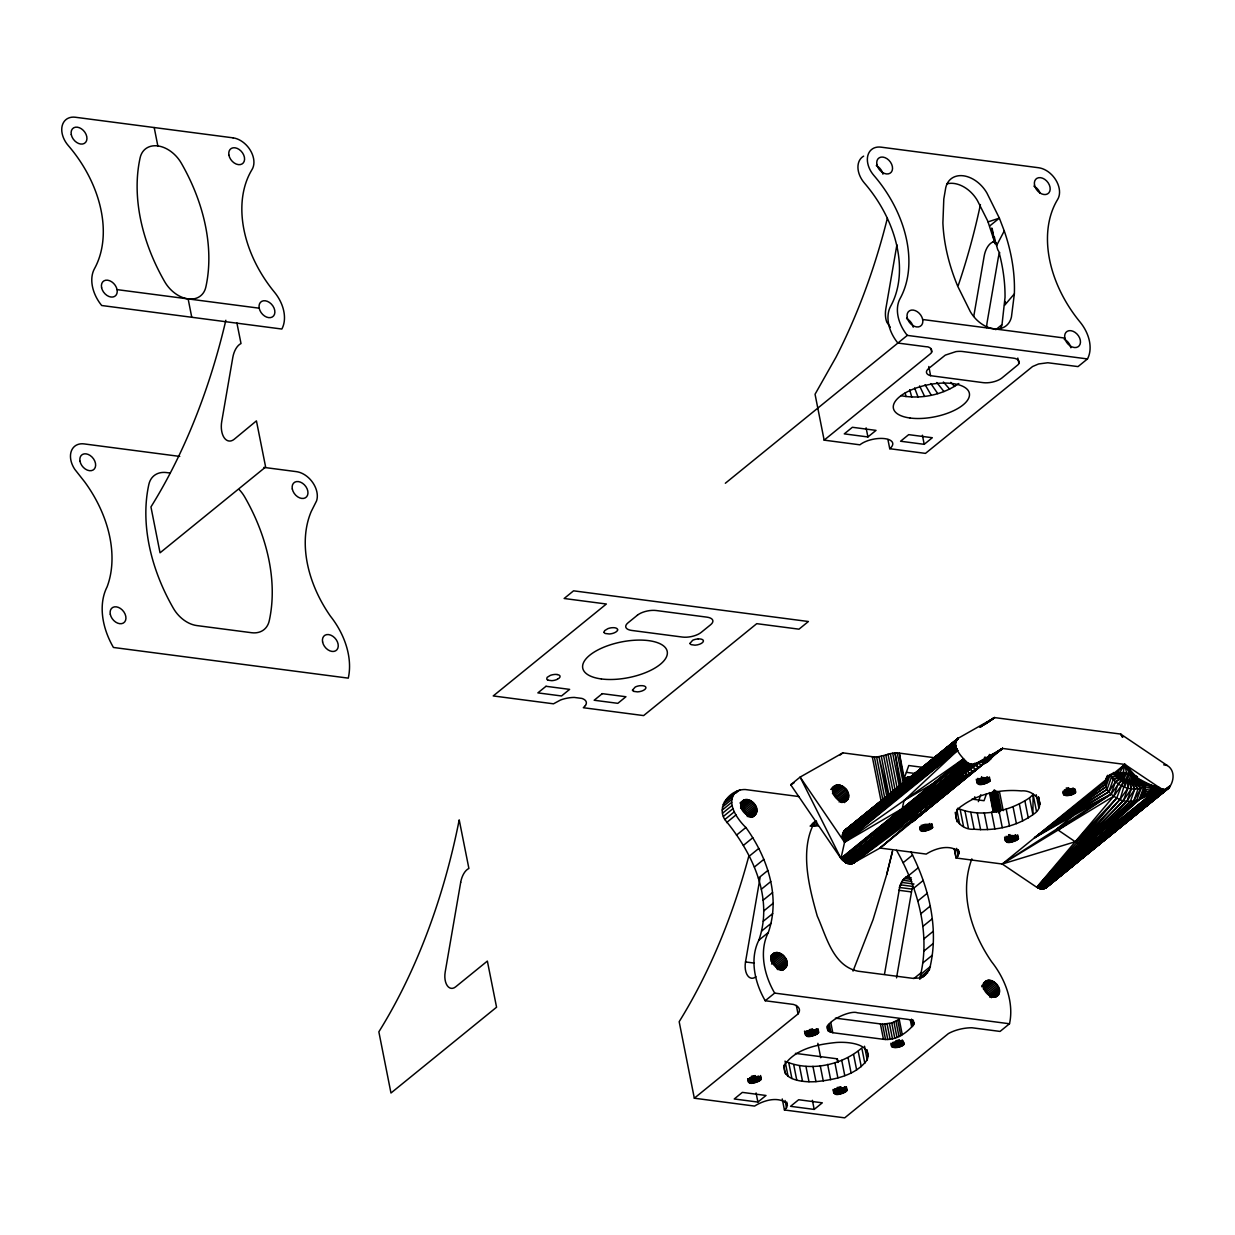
<?xml version="1.0" encoding="UTF-8"?>
<svg xmlns="http://www.w3.org/2000/svg" width="1235" height="1235" viewBox="0 0 1235 1235"><rect width="100%" height="100%" fill="white"/><g stroke="black" fill="none" stroke-linecap="round" stroke-linejoin="round"><path stroke-width="1.5" d="M1033.124 794.429L1032.892 814.652C1016.158 826.755 994.484 831.062 974.137 829.21C960.367 830.676 947.554 814.328 962.513 805.467C979.262 793.379 1000.937 789.057 1021.268 790.909C1035.053 789.458 1047.867 805.791 1032.892 814.652L1029.558 797.825L1033.124 794.429L1036.458 811.256M748.719 856.457C733.158 914.332 710.758 970.648 679.173 1021.7L694.317 1098.208L798.026 1013.935A23.233 9.818 -11.2 0 0 793.379 1004.425L765.221 1000.751A69.284 49.076 50.9 0 1 758.861 940.205C773.789 897.413 752.053 852.135 724.791 819.546C716.084 805.868 731.074 788.98 745.322 789.535L798.875 796.544M765.221 1000.751L774.654 993.094A69.284 49.076 50.9 0 1 768.293 932.533C780.86 896.672 767.321 857.059 745.894 827.496C737.418 819.484 724.003 800.774 737.403 790.879M756.808 811.735C758.83 803.553 744.211 793.596 741.108 804.078C739.086 812.259 753.705 822.201 756.808 811.735L750.062 817.199M787.096 964.736C789.119 956.554 774.499 946.597 771.412 957.079C769.374 965.261 784.009 975.202 787.096 964.736L780.366 970.201M999.408 992.461C1001.446 984.28 986.811 974.338 983.724 984.804C981.701 993.002 996.321 1002.943 999.408 992.461L994.021 996.846M1048.484 885.449L1168.789 788.023L1165.238 789.52L1160.792 788.532L1124.823 764.419L1002.588 748.456C994.329 751.744 991.52 761.007 983.384 764.048L880.015 848.044L851.934 863.79L846.16 863.033L840.942 858.433L844.57 842.27L842.347 835.941L844.153 830.893L958.314 738.19L994.623 717.597L1120.67 734.069L1167.26 765.499C1175.303 770.393 1174.176 781.508 1168.789 788.023L1044.007 888.891L1041.228 889.061L1036.752 887.286L1002.249 864.021L956.06 857.985L954.223 848.692M981.316 760.853L983.384 764.048L964.257 776.676L921.109 812.923L853.138 863.296L974.508 764.203L850.606 864.021L970.231 764.048L846.16 863.033L936.284 787.22L967.267 762.597L847.673 863.636L971.729 764.372L851.934 863.79L975.712 763.693L1002.588 748.456L992.461 755.758C984.264 758.028 976.005 768.263 967.267 762.597C961.633 756.978 950.579 745.878 958.314 738.19L955.411 742.297M833.81 787.127C828.994 794.985 842.965 807.721 848.337 798.397C851.255 788.903 836.959 779.316 831.109 789.319M910.921 851.918C929.214 887.687 939.619 930.078 929.384 969.768L919.951 977.425C931.005 934.185 917.929 888.227 896.502 850.267M1014.352 293.853L1011.45 316.916A27.54 19.498 50.9 0 1 993.743 328.803A27.54 19.498 50.9 0 1 970.262 311.544L957.835 286.474A172.097 121.894 50.9 0 1 942.892 222.902L943.802 198.989L945.748 187.689A27.54 19.498 50.9 0 1 963.454 175.802A27.54 19.498 50.9 0 1 986.935 193.061L999.362 218.132L1004.256 230.93A172.097 121.894 50.9 0 1 1014.352 293.853L1004.58 305.338M1000.952 327.892A27.54 19.498 50.9 0 0 1002.017 324.589L1005.028 297.434A172.097 121.894 50.9 0 0 998.791 251.431C996.12 248.59 997.34 239.837 992.539 242.183A17.213 9.726 -82.6 0 0 984.156 256.201L973.751 316.407M1131.106 774.283L1128.744 780.86L1127.895 788.177L1123.479 800.512L1081.86 844.231L1088.02 843.397L1098.038 837.484L1159.325 787.683C1144.227 785.661 1119.497 760.389 1105.742 779.794C1103.117 787.668 1110.327 794.707 1116.764 797.98C1131.492 806.825 1147.469 796.513 1159.325 787.683L1141.31 782.156L1124.823 764.419L1113.846 773.326M1108.335 775.611L1105.186 784.426L1069.85 809.882L1070.189 812.337L1072.814 815.949L1056.666 829.071L1075.253 841.745L1080.116 843.891L1120.052 799.431L1128.018 773.125M755.913 976.762A14.341 8.105 -82.6 0 1 747.592 975.573A14.341 8.105 -82.6 0 1 745.508 961.942L760.034 877.869M896.903 244.808L885.835 308.765A17.213 9.726 -82.6 0 0 886.807 322.196L890.312 327.198M884.476 974.369L899.636 887.486L902.909 880.262L909.253 874.72L902.631 880.231L899.358 887.456L912.017 889.107L912.897 886.452L900.238 884.8M896.533 977.858L912.017 889.107M1123.155 772.832L1124.823 764.419L1136.37 777.818M963.501 758.83L902.229 808.632L844.57 842.27L963.501 758.83L840.942 858.433L800.126 777.093L790.709 784.75L840.942 858.433L902.229 808.632L904.035 800.542L957.712 750.324L843.659 840.742L956.122 747.206L842.532 837.531L955.489 744.01L842.424 834.459L955.89 741.154L842.749 833.085L955.566 742.528L842.347 835.941L955.674 745.6L842.98 839.136L956.801 748.796L844.57 842.27L800.126 777.093L842.841 752.856L872.28 756.7C881.636 758.213 889.987 751.621 899.327 753.118L934.988 757.781M974.847 796.76L974.014 799.107M886.715 874.488L892.488 851.286L886.715 874.488L873.083 919.612L853.03 971.08M1141.078 780.628L1137.79 778.945L1131.908 781.276L1125.672 779.702L1113.738 796.204L1036.752 887.286L1139.287 799.524C1146.327 796.544 1146.358 787.019 1141.31 782.156M761.022 1079.452C749.058 1068.09 740.166 1092.296 761.022 1079.452L760.343 1076.055M818.496 1032.753C806.532 1021.391 797.64 1045.597 818.496 1032.753L817.817 1029.342M932.657 827.45C920.692 816.103 911.785 840.294 932.657 827.45L931.916 823.714M846.824 1090.659C834.86 1079.297 825.968 1103.503 846.824 1090.659L846.145 1087.263M990.13 780.752C978.166 769.39 969.259 793.596 990.13 780.752L989.389 777.016M1018.443 838.658C1006.494 827.311 997.587 851.502 1018.443 838.658L1017.702 834.922M887.347 218.333A430.243 243.264 -82.6 0 1 835.971 357.255L815.054 394.243L824.146 440.139L929.739 354.337C934.524 351.496 930.434 346.263 926.018 346.726L897.876 343.052A34.426 24.376 50.9 0 1 890.667 306.203A111.86 79.225 50.9 0 0 864.407 183.042A20.655 14.635 50.9 0 1 863.651 156.135M1018.906 363.553C1020.558 360.126 1015.973 358.289 1013.287 358.135L962.621 351.512A13.77 5.82 -11.2 0 0 955.983 351.604L945.3 355.124L928.735 368.431A13.77 5.82 -11.2 0 0 930.603 375.687L983.122 382.649A13.77 5.82 -11.2 0 0 1001.925 377.987L1018.149 364.649L1018.906 363.553L1017.81 358.042M913.607 1024.818C915.258 1021.391 910.674 1019.554 907.987 1019.4L857.306 1012.777C848.584 1009.211 813.819 1027.412 832.791 1032.707L883.473 1039.314C895.36 1040.873 906.258 1033.479 913.607 1024.818L912.588 1019.724M867.202 1059.831C872.419 1043.282 847.164 1041.645 836.188 1042.494C817.879 1044.347 796.436 1048.484 784.951 1064.292C779.748 1080.826 805.004 1082.477 815.964 1081.628C834.289 1079.776 855.716 1075.639 867.202 1059.831L864.515 1046.23M1107.023 776.522L1105.155 782.002L1034.559 837.762L1111.052 794.136L1123.047 777.942L1124.823 773.002M1143.07 784.596L1159.325 787.683L1144.366 794.275L1145.617 790.632M971.852 858.881C958.823 893.553 971.451 932.425 991.582 961.71A69.284 49.076 50.9 0 1 1009.489 1023.769L1000.057 1031.426L971.914 1027.752A23.233 9.818 -11.2 0 0 948.418 1033.572L844.709 1117.845L784.426 1109.972L782.249 1098.965M978.352 801.654L980.822 794.738M986.503 793.796L984.033 800.712L971.945 799.122M1107.039 776.707L1105.155 782.002L1108.119 775.395M1123.788 771.968L1122.013 776.892L1115.467 781.801L1108.798 791.851L1034.559 837.762L1105.819 786.927L1110.234 774.592L1120.361 773.496L1122.013 776.892L1125.672 779.702M1105.186 784.426L1034.559 837.762L1107.039 789.427L1111.454 777.093L1110.234 774.592L1120.654 774.638L1111.454 777.093C1118.586 787.56 1134.795 792.993 1145.91 785.769M1122.661 772.863L1121.21 775.781L1113.214 779.517L1108.798 791.851L1070.791 813.587M1122.383 772.492L1121.21 775.781L1111.454 777.093M1078.402 843.351L1116.764 797.98L1126.629 772.307M1124.467 787.112L1129.531 773.789M1083.574 844.339L1126.953 801.175L1131.368 788.841L1130.334 781.168L1132.696 774.592M1085.195 844.246L1130.38 801.407L1134.795 789.072L1131.908 781.276L1134.255 774.7M1086.692 843.922L1133.637 801.206L1138.053 788.872L1133.406 781.184L1135.166 776.244M1088.02 843.397L1136.632 800.573L1141.047 788.239L1134.78 780.89L1136.54 775.966M1137.173 777.124L1135.999 780.412L1143.703 787.189L1139.287 799.524L1098.038 837.484L1036.752 887.286L1116.764 797.98L1075.253 841.745L1002.249 864.021L1105.618 780.026M1144.289 787.096L1159.325 787.683L1141.495 798.103L1145.277 787.529M1145.74 789.288L1143.209 796.328L1159.325 787.683L1144.922 789.597M1144.366 794.275L1145.632 790.755M1106.282 778.745L1107.533 775.395M784.426 1109.972L786.51 1107.81L787.127 1103.658C778.235 1095.954 763.601 1100.339 754.585 1106.081L694.317 1098.208M954.485 848.661L956.06 857.985L958.128 855.809L958.761 851.671C949.854 843.953 935.235 848.337 926.219 854.08L880.015 848.044L964.257 776.676L962.636 773.203M1137.512 776.908L1135.999 780.412L1144.258 784.873M1141.495 798.103L1145.324 789.288M1139.287 799.524L1145.077 787.482M1100.262 838.627L1106.483 838.596L1111.901 833.208M1106.483 838.596L1139.411 811.024M996.475 245.765L1004.256 230.93M960.506 774.391L962.204 777.788L905.903 821.244L964.921 773.033L981.825 761.331M905.981 820.827L958.483 778.961C970.216 764.944 987.738 758.444 1002.588 748.456L991.612 757.364M922.838 977.194L929.384 969.768M992.322 756.592L1002.588 748.456L988.942 757.163M1119.728 772.601L1124.823 764.419L1133.344 776.028M1075.546 792.5C1076.781 786.849 1065.62 789.18 1063.15 792.129C1061.899 797.795 1073.076 795.448 1075.546 792.5L1074.805 788.764M903.912 1044.501C905.162 1038.836 893.986 1041.167 891.516 1044.115C890.265 1049.781 901.457 1047.45 903.912 1044.501L903.248 1041.105M973.026 767.136L975.712 763.693L984.48 759.679M955.303 741.988L958.314 738.19L843.335 831.881L957.295 738.962L844.153 830.893L956.477 739.95M1077.074 862.478L1045.196 888.382L1165.238 789.52L1041.228 889.061L1160.792 788.532L1067.766 862.586L1038.218 888.135L1162.305 789.134L1042.664 889.123L1166.566 789.288L1105.279 839.09M1138.763 812.182L1169.607 787.035L1073.308 864.222M1137.389 813.495L1046.23 887.625L1047.048 886.637M955.921 741.031L958.314 738.19L955.844 740.985M954.917 742.096L958.314 738.19M1144.953 792.021L1159.325 787.683L1036.752 887.286L1120.052 799.431L1127.895 788.177L1127.169 780.366M1116.471 772.801L1124.823 764.419L1130.056 774.577M1136.632 800.573L1036.752 887.286L1123.479 800.512L1131.368 788.841L1128.744 780.86M970.123 769.173L975.712 763.693L978.954 763.153M786.324 1061.76C810.762 1071.826 842.038 1065.11 861.798 1047.959L864.824 1063.258M1133.406 781.184L1141.047 788.239L1133.637 801.206L1036.752 887.286L1126.953 801.175L1134.795 789.072L1130.334 781.168M1036.752 887.286L1130.38 801.407M967.406 771.165L975.712 763.693L976.005 765.113M965.878 761.516L905.286 811.858L843.304 861.119L965.878 761.516L936.284 787.22L935.59 786.68L873.639 835.91L873.006 835.261L933.691 784.796L964.612 760.251L842.038 859.853L872.419 834.598L934.278 785.475L934.926 786.108L844.694 862.2L968.734 763.446L849.171 863.975L973.165 764.434L880.169 839.09M978.861 762.628L981.007 765.777L912.325 821.8L964.257 776.676L962.111 773.527M851.934 863.79L974.508 764.203L853.138 863.296L960.552 778.606L906.258 821.182L922.128 812.352L940.823 797.717L966.65 775.271L965.106 771.751M964.921 773.033L975.712 763.693L853.138 863.296L962.204 777.788L960.058 774.638M1067.766 862.586L1068.507 863.018L1099.505 838.333L1159.325 787.683M981.007 765.777L912.325 821.8L966.65 775.271L964.504 772.122M940.823 797.717L969.321 773.635L967.175 770.486M880.015 848.044L964.257 776.676M938.291 799.23L966.65 775.271M972.995 766.703L975.141 769.853L912.325 821.8L969.321 773.635M942.243 796.791L972.177 771.798L970.031 768.649M1167.77 788.794L1044.007 888.891L1163.787 789.474L1039.731 888.737L1069.248 863.388L1162.305 789.134L1039.731 888.737L1160.792 788.532L1038.218 888.135L1129.052 812.8L1129.778 813.232M912.325 821.8L972.177 771.798M943.725 795.819L975.141 769.853M873.639 835.91L934.278 785.475M937.72 788.131L936.995 787.698L874.997 837.021L844.694 862.2L967.267 762.597L846.16 863.033L968.734 763.446L847.673 863.636L970.231 764.048L849.171 863.975L971.729 764.372L850.606 864.021L973.165 764.434L882.253 838.951L914.425 813.495M1048.515 885.402L1052.961 881.713M1055.925 879.258L1060.356 875.569M1063.32 873.114L1066.284 870.66M1070.73 866.97L1108.32 836.836M1139.118 811.627L1170.193 785.831L1164.219 790.4M945.207 794.8L978.12 767.815L976.762 764.573M1046.23 887.625L1169.607 787.035L1045.196 888.382L1170.193 785.831L1143.286 807.69M989.667 226.005L999.362 218.132L988.077 221.883M725.331 483.256L907.308 335.395L1087.464 358.937A34.426 24.376 50.9 0 0 1080.069 322.057A111.86 79.225 50.9 0 1 1057.669 199.406A20.655 14.635 50.9 0 0 1055.956 180.202A20.655 14.635 50.9 0 0 1038.635 167.744L881.003 147.15A20.655 14.635 50.9 0 0 867.819 155.625A20.655 14.635 50.9 0 0 873.824 175.385A111.86 79.225 50.9 0 1 900.099 298.546A34.426 24.376 50.9 0 0 907.308 335.395M995.765 329.714L1001.631 324.944M867.912 436.958L876.032 430.382L852.382 427.279L844.277 433.871L867.912 436.958L866.105 427.85M924.212 444.322L932.317 437.73L908.682 434.643L900.577 441.235L924.212 444.322L922.406 435.214M1087.464 358.937L1078.032 366.594L1047.805 362.75L1038.558 363.97L1032.568 366.533L925.478 453.384L889.74 448.706A18.247 7.703 -11.2 0 0 884.816 438.641A18.247 7.703 -11.2 0 0 859.9 444.816L824.146 440.139M724.297 801.994L733.729 794.337M733.065 795.355L725.933 800.033M735.751 793.163L739.796 789.891M723.123 804.371L732.556 796.714M722.429 807.072L731.861 799.416M722.259 810.037L731.691 802.38M722.598 813.17L732.031 805.513M723.448 816.366L732.88 808.709M740.012 802.997L743.64 800.11M740.707 802.935L744.751 799.647M740.583 803.815L745.971 799.431M740.552 804.958L747.298 799.493M740.583 806.362L748.657 799.786M724.791 819.546L734.223 811.889M750.046 800.342L740.614 807.999L744.381 810.932L746.866 815.1L756.299 807.443M741.957 808.786L751.389 801.114M726.566 822.603L735.998 814.93M743.223 809.759L752.655 802.102M744.381 810.932L753.813 803.259M745.4 812.229L754.832 804.572M746.233 813.633L755.666 805.976M747.268 816.567L756.7 808.91M748.796 816.922L756.87 810.361M751.112 817.369L756.499 812.985M751.914 817.369L755.959 814.081M752.516 817.184L755.202 814.992M736.461 835.153L745.894 827.496M840.14 755.048L842.841 752.856M743.377 845.404L752.81 837.747M832.791 787.698L835.493 785.522M749.398 856.071L758.815 848.414M831.201 789.443L836.589 785.059M832.436 789.227L837.824 784.842M832.405 790.369L839.136 784.889M832.421 791.774L840.51 785.198M841.884 785.753L832.467 793.41L836.234 796.343L838.719 800.512L848.136 792.839M833.81 794.182L843.227 786.525M835.076 795.17L844.508 787.513M845.666 788.671L836.234 796.343L846.67 789.983L837.253 797.64M754.431 867.016L763.863 859.359M838.071 799.045L847.503 791.373M812.306 823.714L814.992 821.522C799.153 849.217 809.064 887.054 817.261 916.077C826.354 936.161 832.791 966.063 858.078 971.204L912.742 978.336L919.782 977.981L925.524 975.017M839.121 801.978L848.538 794.321M810.114 826.091L816.32 820.827M816.705 821.846L811.318 826.23L818.342 825.86M840.634 802.333L848.723 795.757M841.915 802.611L848.646 797.131M814.714 825.706L817.416 823.513M844.292 801.669L848.337 798.397M844.37 802.596L847.812 799.493M758.429 878.116L767.861 870.459M761.347 889.215L770.779 881.558M905.023 779.285L907.725 777.108L910.411 777.448L907.725 779.64M905.008 780.443L909.037 777.155M842.424 834.459L955.566 742.528M763.153 900.192L772.57 892.534M842.347 835.941L955.489 744.01M842.532 837.531L955.674 745.6M842.98 839.136L956.122 747.206M843.659 840.742L956.801 748.796M844.57 842.27L957.712 750.324M763.801 910.905L773.218 903.248M763.292 921.233L772.724 913.576M761.64 931.036L771.072 923.379M758.861 940.205L768.293 932.533M771.242 955.303L773.944 953.111M770.995 955.936L775.04 952.648M770.887 956.816L776.275 952.432M770.856 957.959L777.587 952.494M770.872 959.363L778.961 952.787M780.335 953.343L770.902 961L774.685 963.933L777.571 969.568M772.245 961.787L781.678 954.115M771.582 964.026L774.438 961.71M773.527 962.76L782.959 955.103M774.685 963.933L784.117 956.261M775.688 965.23L785.12 957.573M903.155 862.694L912.572 855.021M776.522 966.634L785.954 958.978M777.155 968.101L786.587 960.444M778.914 968.487L786.988 961.911M779.084 969.923L787.158 963.362M781.4 970.37L786.788 965.986M782.218 970.37L786.247 967.082M782.805 970.185L785.506 967.993M908.945 875.337L918.361 867.68M913.838 888.119L923.255 880.462M917.806 900.963L927.223 893.306M920.816 913.761L930.233 906.104M922.838 926.435L932.271 918.778M923.888 938.893L933.32 931.236M1124.282 778.884L1118.154 783.87L1113.738 796.204L1002.249 864.021L1111.052 794.136L1115.467 781.801L1123.047 777.942M923.934 951.058L933.351 943.386M922.977 962.821L932.41 955.164M757.889 1102.068L766.009 1095.476L742.358 1092.388L734.254 1098.98L757.889 1102.068L756.098 1092.96M913.838 978.599L921.233 972.593M921.032 974.122L930.449 966.465M919.643 979.216L927.732 972.64M1052.112 881.79L1092.466 849.001M1095.46 846.562L1099.937 842.918M1102.932 840.495L1105.927 838.056M1116.378 829.565L1119.373 827.126M1166.566 789.288L1042.664 889.123L1163.787 789.474L1041.228 889.061L1132.773 814.282M814.189 1109.416L822.309 1102.824L798.659 1099.737L790.554 1106.328L814.189 1109.416L812.398 1100.308M983.554 983.029L986.256 980.852M983.307 983.662L987.352 980.389M981.856 985.654L988.587 980.173M981.825 986.796L989.899 980.22M983.183 987.089L991.273 980.528M992.647 981.084L983.214 988.741L986.997 991.659L989.467 995.842L998.899 988.17M984.573 989.513L993.99 981.856M985.839 990.501L995.271 982.844M986.997 991.659L996.429 984.002M988.015 992.971L997.432 985.314M988.849 994.376L998.266 986.719M989.883 997.309L999.316 989.652M991.396 997.664L999.486 991.103M995.07 997L999.1 993.727M995.873 997.015L998.575 994.823M960.984 776.228L853.138 863.296L959.363 779.069L905.811 821.121M1134.919 814.359L1072.227 864.176M1049.086 884.26L1066.5 870.196M1069.417 867.865L1072.32 865.519M907.077 819.762L959.657 777.448M873.006 835.261L934.926 786.108M850.128 827.326L845.188 830.136L882.932 800.28M908.373 780.227L911.523 777.695M911.307 778.05L908.296 780.412L911.337 777.911M870.644 810.314L845.188 830.136L875.26 806.47L845.188 830.136L870.891 810.16M888.752 795.788L891.793 793.472M905.332 782.82L902.276 785.12L905.286 782.774M908.281 780.396L912.788 776.83M908.528 780.427L911.538 778.05M845.188 830.136L877.02 805.205M876.356 805.791L879.32 803.476M882.284 801.16L889.709 795.371M945.068 788.594L962.76 774.746L853.138 863.296L958.483 778.961M882.624 800.99L885.618 798.644M888.613 796.313L891.608 793.982M906.861 820.951L962.204 777.788M904.452 778.467L907.725 777.108M946.658 793.781L947.847 792.932M1102.762 839.97L1105.834 837.809M900.747 395.632C920.538 399.445 942.305 395.169 958.808 383.514M957.65 808.23C980.775 818.172 1009.242 811.518 1029.558 797.825M835.4 1018.134L882.516 1024.186L891.763 1022.966L899.234 1019.369L902.276 1034.668M985.144 724.142L994.623 717.597L982.118 725.671L994.623 717.597L988.509 721.811M991.767 755.882L1002.588 748.456L990.578 756.36M985.221 724.034L994.623 717.597L980.25 726.906M988.479 721.765L994.623 717.597L980.111 727.122M1057.994 830.105L1111.052 794.136L1071.671 814.807M994.623 717.597L980.266 727.106M1069.865 811.086L1105.819 786.927M1070.189 812.337L1107.039 789.427M904.035 800.542L932.873 783.731M790.709 784.75L793.997 782.882M1113.214 779.517L1122.013 776.892M913.221 814.004L907.447 813.247L902.229 808.632M1134.594 814.421L1135.598 814.251M698.254 638.927L697.08 639.035A6.823 2.887 -11.2 0 0 692.634 640.317L689.902 643.45M942.166 789.319L878.687 838.827M1134.224 814.405L1070.745 863.913M992.724 242.106L996.244 242.569M922.668 319.51L1064.817 338.081A9.463 6.7 50.9 0 0 1077.877 346.896A9.463 6.7 50.9 0 0 1074.99 332.323A9.463 6.7 50.9 0 0 1064.817 338.081M117.063 289.623L259.211 308.194A9.463 6.7 50.9 0 0 272.271 317.009A9.463 6.7 50.9 0 0 269.384 302.421A9.463 6.7 50.9 0 0 259.211 308.194M179.739 456.41L84.103 443.905A20.655 14.635 50.9 0 0 74.764 469.3L84.659 481.866A111.86 79.225 50.9 0 1 107.075 586.903A69.284 49.076 50.9 0 0 113.435 647.464L348.27 678.138A69.284 49.076 50.9 0 0 330.363 616.08A111.86 79.225 50.9 0 1 311.251 511.46L316.561 500.901A20.655 14.635 50.9 0 0 296.415 471.646L263.904 467.401M170.322 473.067L166.555 472.573A27.54 19.498 50.9 0 0 148.848 484.444A172.097 121.894 50.9 0 0 173.379 608.299A27.54 19.498 50.9 0 0 196.844 625.574L251.523 632.706A27.54 19.498 50.9 0 0 269.23 620.835A172.097 121.894 50.9 0 0 244.715 496.979A27.54 19.498 50.9 0 0 239.312 489.724M1113.183 772.554L1120.361 773.496L1120.346 772.369M922.591 767.336L908.775 765.53L904.437 777.633L906.536 780.736M906.413 772.338L915.042 773.465M905.656 877.082L911.245 877.807M904.082 878.455L911.445 879.413M902.631 880.231L911.754 881.42M901.334 882.361L914.008 884.013M898.725 890.265L911.399 891.917M745.508 961.942L754.353 963.099M774.654 993.094L1009.489 1023.769M795.402 1053.362L837.376 1058.843L838.086 1062.44M1163.679 764.82L1167.26 765.499M940.715 789.196L877.19 838.287M633.694 691.384L637.538 691.878A6.823 2.887 -11.2 0 0 645.735 688.42A6.823 2.887 -11.2 0 0 640.826 685.657L639.606 685.734A6.823 2.887 -11.2 0 0 635.238 687.03L632.428 690.164M547.892 680.176L551.736 680.67A6.808 2.871 -11.2 0 0 557.356 679.281M1142.313 781.879L1137.003 779.764L1144.428 784.765M939.217 788.794L876.449 837.932L875.708 837.5M1098.038 837.484L1099.505 838.333M1134.78 780.89L1143.703 787.189M980.698 761.285L983.384 764.048M950.78 382.387L954.64 386.431M943.386 382.001L949.653 389.149M983.292 760.312L985.607 762.983L983.801 759.942M1131.908 781.276L1138.053 788.872M984.418 757.487L987.784 761.671L985.067 756.978M936.84 382.495L943.957 391.572M871.864 833.887L872.682 834.953M987.367 757.425L989.528 760.281L987.722 757.132M988.756 755.99L990.825 758.846L989.019 755.743M930.866 383.591L937.766 393.625M981.624 760.698L983.77 763.863M974.894 763.091L978.12 767.815M989.343 754.415L991.504 757.58M988.463 756.314L990.455 759.247M986.765 757.904L988.787 760.868M984.542 759.494L986.533 762.427M1004.657 301.263L1005.475 302.498M1122.692 737.28L1120.67 734.069L1122.507 737.202M925.092 384.718L931.252 395.231M919.581 385.938L924.598 396.373M914.626 387.991L918.037 396.991M994.484 241.473L995.194 243.912L987.799 221.158L977.503 200.718A27.54 19.498 50.9 0 0 946.998 183.83M909.686 389.673L911.754 397.068M1008.47 835.416L1010.245 842.146L1008.779 834.675M978.49 779.069L979.772 784.179L978.66 778.559M888.675 796.513L878.919 756.623L886.792 796.374M977.286 780.304L978.074 783.731L977.333 779.995M995.564 791.635L999.609 810.145M1005.028 837.855L1005.784 841.297L1005.043 837.562M994.422 237.074L995.564 242.724M236.904 322.983L241.01 343.546L239.729 344.303A17.213 9.726 -82.6 0 0 232.798 357.486L221.744 421.444A17.213 9.726 -82.6 0 0 224.23 437.808A17.213 9.726 -82.6 0 0 234.233 439.243L256.432 420.873L265.633 467.015L160.041 552.817L150.948 506.921A430.243 243.264 -82.6 0 0 225.851 320.266M1124.823 764.419L1126.629 773.496M992.122 228.398L994.715 241.535M1074.234 789.304L1074.975 793.055M1073.122 787.961L1074.234 793.565M1072.227 788.439L1073.338 794.059M1071.224 788.872L1072.335 794.491L1071.64 789.304M1070.128 789.242L1071.239 794.846M1068.599 787.652L1070.066 795.139M1067.41 787.853L1068.892 795.34M1066.253 787.961L1067.719 795.448M1065.496 789.86L1066.608 795.463M1064.462 789.767L1065.573 795.386M1063.906 791.465L1064.647 795.201M1063.134 791.203L1063.875 794.939M1038.481 796.992L1039.963 804.464L1038.697 797.192M1036.242 794.738L1038.836 807.829M1024.926 801.083L1028.261 817.91M930.912 348.471L931.638 352.145M1019.384 804.108L1022.703 820.935M1013.055 806.795L1016.39 823.621M1017.331 835.478L1018.072 839.213M1016.76 836.018L1017.501 839.754M1015.649 834.659L1016.76 840.279M1014.753 835.153L1015.865 840.757M1013.75 835.57L1014.861 841.189M1012.654 835.941L1013.765 841.544M1006.185 809.064L1009.504 825.891M1011.496 836.234L1012.592 841.838M1009.937 834.567L1011.419 842.038M999.486 791.759L1003.237 810.685M1008.022 836.558L1009.134 842.162M1006.988 836.466L1008.1 842.085M997.648 791.419L1001.4 810.345M1006.062 836.296L1007.173 841.915M1005.661 837.901L1006.401 841.637M996.089 790.894L1000.211 811.704M1004.626 837.16L1005.352 840.896M994.87 790.199L1002.28 827.682M994.206 790.184L998.698 812.892M993.928 790.338L998.374 812.028M993.65 792.206L997.386 811.148M992.431 791.527L996.552 812.352M989.003 777.556L989.744 781.292M988.432 778.096L989.173 781.848M991.242 792.901L994.993 811.827M987.321 776.753L988.432 782.357M986.441 777.232L987.537 782.851M989.405 792.546L993.141 811.472M985.422 777.664L986.533 783.283M991.551 812.121L994.885 828.947M984.326 778.035L985.437 783.638M983.168 778.312L984.28 783.932M981.609 776.645L983.091 784.132M980.822 778.621L981.933 784.24M979.695 778.637L980.806 784.256M977.75 778.39L978.861 783.993M984.264 812.8L987.599 829.627M976.715 779.655L977.456 783.391M976.298 779.239L977.039 782.975M977.271 812.892L980.605 829.719M970.803 812.383L974.137 829.21M965.044 811.302L968.379 828.129M887.919 439.521L889.74 448.706M960.197 809.666L963.532 826.493M956.739 809.388L959.703 824.347M955.18 812.429L957.032 821.784M956.662 848.383L958.128 855.809M931.53 824.254L932.271 828.006M930.958 824.81L931.699 828.546M929.847 823.452L930.958 829.071M928.967 823.946L930.063 829.549M927.948 824.362L929.06 829.982M926.852 824.733L927.964 830.337M925.694 825.026L926.806 830.63M924.506 825.227L925.617 830.831M923.348 825.335L924.459 830.939M922.221 825.351L923.332 830.954M921.187 825.258L922.298 830.877M920.646 826.956L921.372 830.707M919.859 826.694L920.6 830.429M904.946 781.523L899.327 753.118L904.143 783.314M897.258 752.964L903.264 783.252M901.396 785.167L895.02 752.995L899.975 785.306M892.689 753.211L899.435 787.282M890.327 753.612L897.073 787.683M888.011 754.184L895.128 790.153M885.804 754.909L893.306 792.777M883.612 755.635L891.099 793.503M881.296 756.221L889.154 795.973M876.588 756.839L884.831 798.474M874.349 756.87L882.979 800.404M872.28 756.7L881.281 802.133M913.283 1020.342L913.962 1023.738M911.492 1019.122L912.835 1025.914M910.349 1020.203L911.692 1026.995M902.337 1039.947L903.341 1045.042M897.768 1020.403L900.794 1035.702M901.596 1040.472L902.615 1045.566M900.701 1040.951L901.72 1046.045M895.977 1021.376L899.018 1036.674M899.358 1039.685L900.701 1046.477M898.262 1040.04L899.605 1046.848M893.955 1022.225L896.996 1037.524M897.104 1040.333L898.447 1047.126M895.915 1040.534L897.258 1047.342M891.763 1022.966L894.788 1038.264M895.082 1042.34L896.101 1047.434M893.97 1042.355L894.974 1047.465M889.447 1023.537L892.473 1038.836M892.936 1042.278L893.939 1047.373M892.349 1043.807L893.029 1047.203M891.577 1043.544L892.241 1046.94M887.085 1023.938L890.111 1039.237M890.96 1043.205L891.639 1046.601M884.739 1024.155L887.78 1039.453M882.516 1024.186L885.541 1039.484M880.432 1024.016L883.473 1039.314M866.985 1049.657L868.344 1056.465M858.232 1051.355L861.258 1066.654M853.601 1054.613L856.642 1069.911M848.059 1057.623L851.085 1072.922M841.745 1060.325L844.771 1075.623M846.33 1086.723L847.009 1090.119M845.774 1087.803L846.438 1091.2M844.863 1086.646L845.867 1091.755M844.122 1087.17L845.141 1092.265M830.784 1022.503L832.791 1032.707M843.227 1087.649L844.246 1092.759M837.083 1058.796L837.809 1062.409M829.272 1023.846L830.954 1032.352M842.224 1088.081L843.227 1093.191M840.788 1086.754L842.131 1093.546M828.052 1025.035L829.395 1031.827M834.86 1062.594L837.886 1077.893M839.63 1087.032L840.973 1093.839M827.172 1026.038L828.176 1031.148M838.442 1087.232L839.785 1094.04M837.284 1087.34L838.627 1094.148M836.496 1089.069L837.5 1094.164M835.462 1088.977L836.466 1094.087M834.536 1088.807L835.555 1093.901M834.104 1090.243L834.767 1093.639M833.486 1089.903L834.165 1093.299M833.054 1089.486L833.733 1092.882M827.62 1064.385L830.646 1079.683M818.002 1028.801L818.682 1032.213M817.446 1029.897L818.11 1033.294M816.536 1028.74L817.539 1033.834M815.795 1029.264L816.814 1034.359M817.879 1043.328L820.735 1057.731M814.915 1029.743L815.918 1034.837M813.896 1030.175L814.899 1035.27M820.225 1065.635L823.266 1080.949M812.46 1028.832L813.803 1035.64M811.302 1029.125L812.645 1035.918M810.114 1029.326L811.457 1036.119M809.295 1031.132L810.299 1036.227M808.169 1031.148L809.172 1036.258M807.134 1031.071L808.138 1036.165M806.223 1030.901L807.227 1035.995M812.939 1066.33L815.964 1081.628M805.776 1032.337L806.455 1035.733M805.158 1031.997L805.837 1035.393M804.51 1031.101L805.405 1034.976M796.343 1005.429L798.026 1013.935M805.946 1066.422L808.987 1081.721M799.477 1065.913L802.503 1081.212M793.734 1064.817L796.76 1080.131M788.872 1063.181L791.897 1078.479M785.043 1061.05L788.069 1076.349M783.731 1065.28L785.414 1073.771M786.695 1101.975L787.421 1105.649M785.059 1100.462L786.51 1107.81M760.528 1075.515L761.208 1078.911M759.973 1076.596L760.637 1079.992M759.402 1077.136L760.065 1080.548M758.321 1075.963L759.34 1081.057M757.425 1076.441L758.444 1081.551M756.422 1076.874L757.425 1081.968M754.986 1075.531L756.329 1082.339M753.829 1075.824L755.172 1082.632M752.64 1076.025L753.983 1082.833M751.482 1076.133L752.825 1082.941M750.695 1077.846L751.698 1082.956M749.66 1077.769L750.664 1082.863M749.074 1079.297L749.753 1082.694M748.302 1079.035L748.981 1082.431M747.684 1078.695L748.364 1082.092M154.205 127.545L157.833 145.915A27.54 19.498 50.9 0 1 181.313 163.174A172.097 121.894 50.9 0 1 205.844 287.029A27.54 19.498 50.9 0 1 188.137 298.916L191.765 317.272M928.797 366.502L930.603 375.687M991.72 228.166L993.897 239.328M905.24 392.838L905.934 396.605M990.254 792.716L993.341 811.518M604.1 632.243L604.625 630.653L607.836 628.677A6.931 2.933 -11.2 0 1 611.248 627.797L612.452 627.704A6.931 2.933 -11.2 0 1 614.582 627.75A6.823 2.887 -11.2 0 1 616.929 628.584A6.931 2.933 -11.2 0 1 617.593 629.943M980.436 204.562A430.243 243.264 -82.6 0 1 958.236 285.517M876.279 165.598A9.463 6.7 50.9 0 1 882.948 174.181M1064.215 339.193A9.463 6.7 50.9 0 1 1070.884 347.776M906.583 318.599A9.463 6.7 50.9 0 1 913.236 327.182M986.75 327.723A17.213 9.726 -82.6 0 1 987.182 322.011L998.235 258.038A17.213 9.726 -82.6 0 1 999.732 252.573M1033.927 186.192A9.463 6.7 50.9 0 1 1040.179 193.293M690.01 643.435A6.823 2.887 -11.2 0 0 691.291 644.67L695.012 645.179A6.823 2.887 -11.2 0 0 703.394 641.15A6.823 2.887 -11.2 0 0 701.264 639.159A6.823 2.887 -11.2 0 0 698.3 638.943M557.139 674.511A6.823 2.887 -11.2 0 1 557.386 679.265M633.817 691.368A6.823 2.887 -11.2 0 1 632.536 690.133M603.992 632.243A6.931 2.933 -11.2 0 0 605.304 633.493L609.21 633.972A6.931 2.933 -11.2 0 0 612.73 633.385A6.823 2.887 -11.2 0 0 614.845 632.567A6.931 2.933 -11.2 0 0 617.037 631.039A6.823 2.887 -11.2 0 0 617.593 629.943M548.031 680.176A6.808 2.871 -11.2 0 1 546.75 678.941L547.151 677.351L550.362 675.375A6.823 2.887 -11.2 0 1 553.867 674.542L554.978 674.418A6.808 2.871 -11.2 0 1 557.139 674.542M188.137 298.916A27.54 19.498 50.9 0 1 164.656 281.657A172.097 121.894 50.9 0 1 140.126 157.787A27.54 19.498 50.9 0 1 157.833 145.915M460.686 882.392L445.187 972.068A14.341 8.105 -82.6 0 0 447.271 985.684A14.341 8.105 -82.6 0 0 455.591 986.888L487.362 961.077L496.563 1007.22L390.97 1093.021L378.852 1031.827A430.243 243.264 -82.6 0 0 459.204 819.855L468.899 868.467L467.617 869.208A17.213 9.726 -82.6 0 0 460.686 882.392M585.421 705.54L583.337 707.717L643.62 715.59L756.746 623.66L798.983 629.171L808.4 621.514L573.565 590.824L564.148 598.496L606.37 604.008L493.228 695.938L553.496 703.811L560.505 700.013A18.263 7.719 -11.2 0 1 574.213 697.42L581.932 698.423A18.263 7.719 -11.2 0 1 585.421 705.54M545.994 686.289L537.873 692.881L561.524 695.969L569.628 689.377L545.994 686.289M637.43 615.184L627.997 622.841A13.77 5.82 -11.2 0 0 631.718 630.437L682.384 637.059A13.77 5.82 -11.2 0 0 701.187 632.397L710.619 624.74A13.77 5.82 -11.2 0 0 706.899 617.145L656.233 610.522A13.77 5.82 -11.2 0 0 637.43 615.184M602.279 693.653L594.174 700.245L617.824 703.332L625.929 696.741L602.279 693.653M958.823 778.374L853.138 863.296L958.823 778.374M905.363 782.604L902.353 784.981L905.348 782.635M233.029 137.841L75.381 117.248A20.655 14.635 50.9 0 0 62.198 125.738A20.655 14.635 50.9 0 0 68.218 145.498A111.86 79.225 50.9 0 1 94.493 268.659A34.426 24.376 50.9 0 0 101.687 305.508L281.842 329.035A34.426 24.376 50.9 0 0 274.448 292.17A111.86 79.225 50.9 0 1 252.048 169.519A20.655 14.635 50.9 0 0 250.35 150.315A20.655 14.635 50.9 0 0 233.029 137.841M744.396 808.508L740.614 807.999L744.412 808.585M959.055 853.663L958.314 849.942L959.055 853.663M907.185 317.488A9.463 6.7 50.9 0 0 920.245 326.302A9.463 6.7 50.9 0 0 917.358 311.729A9.463 6.7 50.9 0 0 907.185 317.488M910.164 418.032A38.717 16.364 -11.2 0 0 969.413 395.756A38.717 16.364 -11.2 0 0 914.564 388.593A38.717 16.364 -11.2 0 0 910.164 418.032M1034.529 185.08A9.463 6.7 50.9 0 0 1047.589 193.895A9.463 6.7 50.9 0 0 1044.702 179.322A9.463 6.7 50.9 0 0 1034.529 185.08M876.896 164.487A9.463 6.7 50.9 0 0 889.941 173.301A9.463 6.7 50.9 0 0 887.054 158.728A9.463 6.7 50.9 0 0 876.896 164.487M601.399 678.957A43.04 18.185 -11.2 0 0 667.27 654.195A43.04 18.185 -11.2 0 0 606.292 646.229A43.04 18.185 -11.2 0 0 601.399 678.957M101.579 287.601A9.463 6.7 50.9 0 0 114.623 296.415A9.463 6.7 50.9 0 0 111.737 281.827A9.463 6.7 50.9 0 0 101.579 287.601M71.275 134.6A9.463 6.7 50.9 0 0 84.335 143.414A9.463 6.7 50.9 0 0 81.448 128.826A9.463 6.7 50.9 0 0 71.275 134.6M228.923 155.193A9.463 6.7 50.9 0 0 241.967 164.008A9.463 6.7 50.9 0 0 239.081 149.42A9.463 6.7 50.9 0 0 228.923 155.193M79.997 461.257A9.463 6.7 50.9 0 0 93.042 470.056A9.463 6.7 50.9 0 0 90.155 455.483A9.463 6.7 50.9 0 0 79.997 461.257M322.597 641.999A9.463 6.7 50.9 0 0 335.658 650.799A9.463 6.7 50.9 0 0 332.771 636.226A9.463 6.7 50.9 0 0 322.597 641.999M292.309 488.998A9.463 6.7 50.9 0 0 305.369 497.798A9.463 6.7 50.9 0 0 302.482 483.225A9.463 6.7 50.9 0 0 292.309 488.998M110.285 614.258A9.463 6.7 50.9 0 0 123.346 623.058A9.463 6.7 50.9 0 0 120.459 608.485A9.463 6.7 50.9 0 0 110.285 614.258"/></g></svg>
